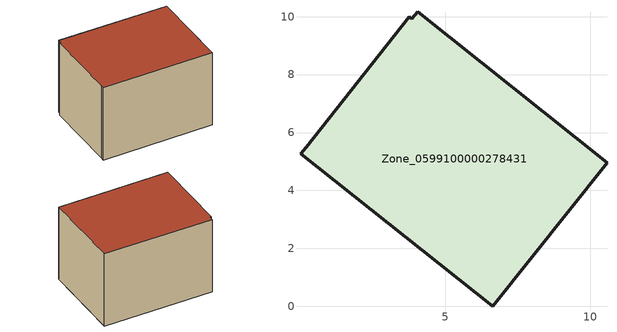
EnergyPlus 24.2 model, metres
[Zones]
Zone_0599100000278431
 floor ground (C_G): 10.58,4.95 6.64,0 0.01,5.26 0.2,5.5 3.76,9.99 3.85,9.93 4.05,10.17 z0.45
 wall outside (C_F): 3.85,9.93 3.76,9.99 0.2,5.5 0.01,5.26 6.64,0 10.58,4.95 4.05,10.17 3.85,9.93 z0.45:6.41
 roof outside (C_R): 10.58,4.95 4.05,10.17 3.85,9.93 3.76,9.99 0.2,5.5 0.01,5.26 6.64,0 z6.41
[BUILDING]
Pand.0599100000278431: North Axis=0; Terrain=City; Loads Convergence Tolerance Value=0.04; Temperature Convergence Tolerance Value=0.4; Solar Distribution=FullExterior; Maximum Number of Warmup Days=25; Minimum Number of Warmup Days=1
[Site:Location]
Rotterdam.The.Hague.AP_ZH_NLD Design_Conditions: Latitude=51.96; Longitude=4.45; Time Zone=1; Elevation=-4.5
[SITE:GROUNDTEMPERATURE:BUILDINGSURFACE]
18, 18, 18, 18, 18, 18, 18, 18, 18, 18, 18, 18
[MATERIAL] Thermal Absorptance=0.9; Solar Absorptance=0.7; Visible Absorptance=0.7
Name | Roughness | Thickness | Conductivity | Density | Specific Heat
G.TC.1946-1964 | MediumSmooth | 0.15 | 1 | 540 | 1210
F.TC.1946-1964 | Rough | 0.3 | 0.857143 | 1920 | 840
R.TC.1946-1964 | MediumRough | 0.2 | 0.235294 | 1500 | 1000
[CONSTRUCTION]
C_G: G.TC.1946-1964
C_F: F.TC.1946-1964
C_R: R.TC.1946-1964
[ZONE]
Zone_0599100000278431: Type=1; Multiplier=1; Ceiling Height=Autocalculate; Volume=Autocalculate; Floor Area=autocalculate; Part of Total Floor Area=Yes
[ZONEINFILTRATION:DESIGNFLOWRATE]
Infil_Zone_0599100000278431: Zone or ZoneList or Space or SpaceList=Zone_0599100000278431; Schedule=AlwaysOn; Design Flow Rate Calculation Method=Flow/Area; Flow Rate per Floor Area=0.003; Constant Term Coefficient=1; Temperature Term Coefficient=0; Velocity Term Coefficient=0; Velocity Squared Term Coefficient=0
[HVACTEMPLATE:ZONE:IDEALLOADSAIRSYSTEM]
Zone_0599100000278431: Maximum Heating Supply Air Temperature=50; Minimum Cooling Supply Air Temperature=13; Maximum Heating Supply Air Humidity Ratio=0.0156; Minimum Cooling Supply Air Humidity Ratio=0.0077; Heating Limit=NoLimit; Cooling Limit=NoLimit; Dehumidification Control Type=ConstantSensibleHeatRatio; Cooling Sensible Heat Ratio=0.7; Dehumidification Setpoint=60; Humidification Control Type=None; Humidification Setpoint=30; Outdoor Air Method=None; Outdoor Air Flow Rate per Person=0.00944; Outdoor Air Flow Rate per Zone Floor Area=0; Outdoor Air Flow Rate per Zone=0; Demand Controlled Ventilation Type=None; Outdoor Air Economizer Type=NoEconomizer; Heat Recovery Type=None; Sensible Heat Recovery Effectiveness=0.7; Latent Heat Recovery Effectiveness=0.65
[ZONECONTROL:THERMOSTAT]
ThermostatControl_Zone_0599100000278431: Zone or ZoneList=Zone_0599100000278431; Control Type Schedule=DualSetpointControlType; Control 1=Thermostat_Zone_0599100000278431; Temperature Difference Between Cutout And Setpoint=0
[THERMOSTATSETPOINT:DUALSETPOINT]
Thermostat_Zone_0599100000278431: Heating Setpoint Temperature Schedule=HeatingSetpoint_Zone_0599100000278431; Cooling Setpoint Temperature Schedule=CoolingSetpoint_Zone_0599100000278431
[SCHEDULE:COMPACT]
HeatingSetpoint_Zone_0599100000278431: Through: 12/31, For: AllDays, Until: 24:00, 21
CoolingSetpoint_Zone_0599100000278431: Through: 12/31, For: AllDays, Until: 24:00, 24
DualSetpointControlType: Through: 12/31, For: AllDays, Until: 24:00, 4
AlwaysOn: Through: 12/31, For: AllDays, Until: 24:00, 1
